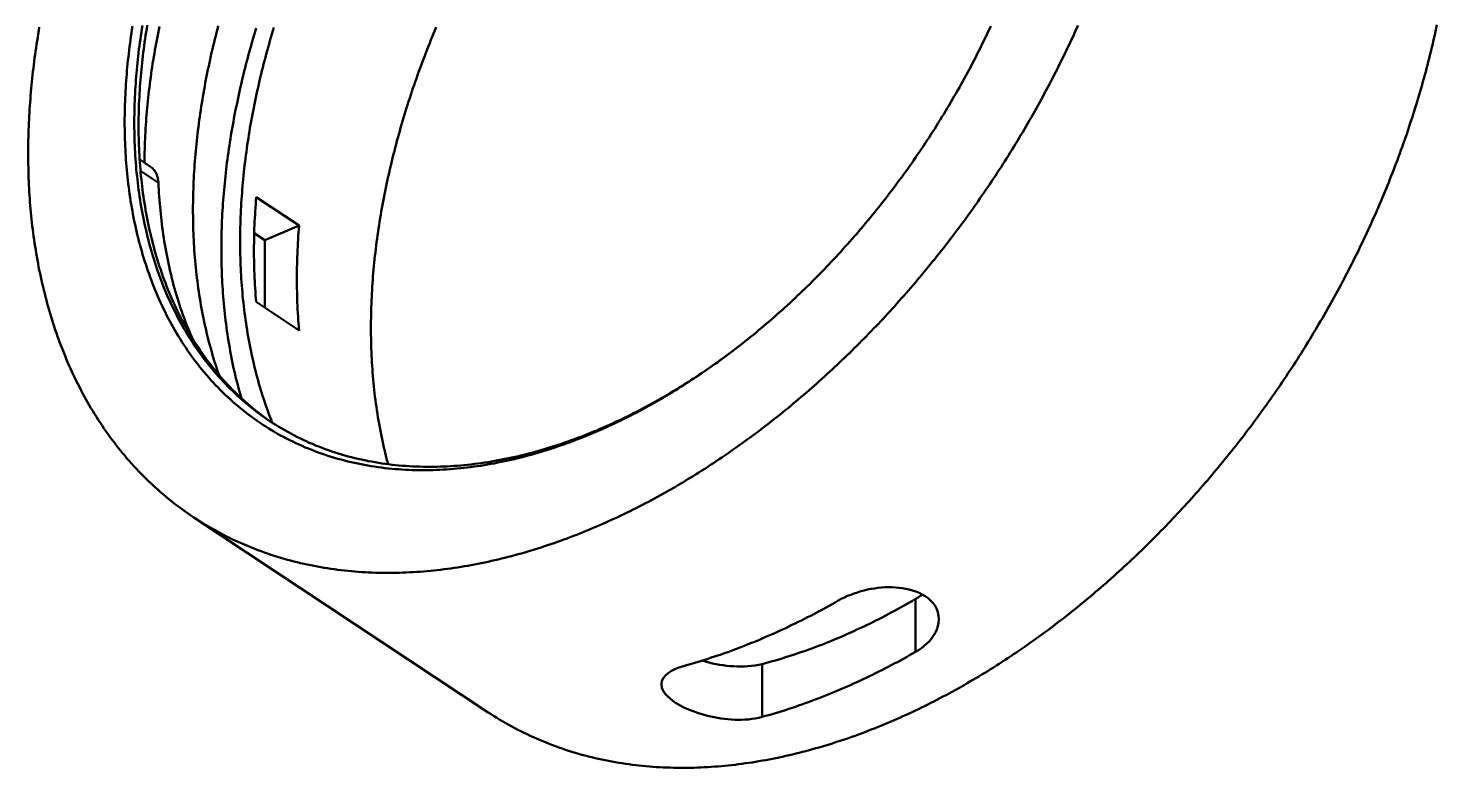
# Model space of a CAD drawing. Header units: millimetres. Extents: x 0 to 900, y 0 to 148.
# Drawn here: x 400.47 to 420.99, y 102.4 to 113.18 of the extents above; entities that cross this region are included whole.
import ezdxf

# ---------------------------------------------------------------- set-up
doc = ezdxf.new("R2010")
doc.units = ezdxf.units.MM
doc.header["$LTSCALE"] = 0.125
doc.layers.add('VISIBLE', color=7, linetype='Continuous', lineweight=50)

msp = doc.modelspace()

# ---------------------------------------------------------------- linework, layer by layer
at = {"layer": 'VISIBLE'}
for p, q in [((402.096, 111.259), (402.255, 111.153)), ((402.369, 110.921), (402.108, 111.094)), ((404.418, 110.298), (403.794, 110.712)), ((403.917, 110.086), (404.418, 110.298)), ((403.764, 110.187), (403.917, 110.086)), ((403.917, 109.103), (403.917, 110.086)), ((404.418, 108.771), (403.794, 109.185)), ((407.175, 103.204), (402.884, 106.045)), ((413.4, 104.856), (413.4, 104.085)), ((411.163, 103.908), (411.163, 103.137))]:
    msp.add_line(p, q, dxfattribs=at)
for points in [[(402.884, 106.045), (402.843, 106.073), (402.801, 106.102), (402.76, 106.131), (402.72, 106.16), (402.679, 106.189), (402.639, 106.22), (402.599, 106.25), (402.56, 106.281), (402.521, 106.312), (402.482, 106.344), (402.444, 106.377), (402.406, 106.409), (402.368, 106.442), (402.331, 106.476), (402.294, 106.51), (402.257, 106.544), (402.221, 106.578), (402.185, 106.613), (402.149, 106.649), (402.114, 106.684), (402.079, 106.721), (402.045, 106.757), (402.011, 106.794), (401.977, 106.831), (401.944, 106.869), (401.911, 106.906), (401.879, 106.945), (401.847, 106.983), (401.815, 107.022), (401.784, 107.061), (401.753, 107.1), (401.722, 107.14), (401.692, 107.18), (401.662, 107.221), (401.633, 107.261), (401.604, 107.302), (401.575, 107.343), (401.547, 107.385), (401.519, 107.427), (401.492, 107.469), (401.465, 107.511), (401.438, 107.553), (401.412, 107.596), (401.386, 107.639), (401.361, 107.682), (401.336, 107.726), (401.311, 107.769), (401.287, 107.813), (401.263, 107.857), (401.24, 107.902), (401.217, 107.946), (401.194, 107.991), (401.172, 108.036), (401.15, 108.081), (401.129, 108.126), (401.107, 108.172), (401.087, 108.217), (401.066, 108.263), (401.046, 108.309), (401.027, 108.355), (401.008, 108.402), (400.989, 108.448), (400.97, 108.495), (400.952, 108.542), (400.934, 108.588), (400.917, 108.635), (400.9, 108.683), (400.883, 108.73), (400.867, 108.777), (400.851, 108.825), (400.836, 108.873), (400.821, 108.92), (400.806, 108.968), (400.791, 109.016), (400.777, 109.064), (400.763, 109.113), (400.75, 109.161), (400.737, 109.209), (400.724, 109.258), (400.712, 109.306), (400.7, 109.355), (400.688, 109.404), (400.677, 109.453), (400.665, 109.501), (400.655, 109.55), (400.644, 109.599), (400.634, 109.649), (400.624, 109.698), (400.615, 109.747), (400.606, 109.796), (400.597, 109.846), (400.589, 109.895), (400.581, 109.945), (400.573, 109.994), (400.565, 110.044), (400.558, 110.093), (400.551, 110.143), (400.544, 110.193), (400.538, 110.242), (400.532, 110.292), (400.526, 110.342), (400.521, 110.392), (400.516, 110.442), (400.511, 110.491), (400.506, 110.541), (400.502, 110.591), (400.498, 110.641), (400.494, 110.691), (400.491, 110.741), (400.488, 110.791), (400.485, 110.841), (400.482, 110.891), (400.48, 110.942), (400.478, 110.992), (400.476, 111.042), (400.475, 111.092), (400.474, 111.142), (400.473, 111.192), (400.472, 111.242), (400.472, 111.292), (400.471, 111.343), (400.472, 111.393), (400.472, 111.443), (400.472, 111.493), (400.473, 111.543), (400.474, 111.593), (400.476, 111.643), (400.477, 111.693), (400.479, 111.743), (400.481, 111.794), (400.484, 111.844), (400.486, 111.894), (400.489, 111.944), (400.492, 111.994), (400.496, 112.044), (400.499, 112.094), (400.503, 112.144), (400.507, 112.194), (400.511, 112.244), (400.516, 112.294), (400.52, 112.344), (400.525, 112.394), (400.53, 112.443), (400.536, 112.493), (400.541, 112.543), (400.547, 112.593), (400.553, 112.643), (400.56, 112.692), (400.566, 112.742), (400.573, 112.792), (400.58, 112.841), (400.587, 112.891), (400.594, 112.941), (400.602, 112.99), (400.61, 113.04), (400.618, 113.089), (400.626, 113.139), (400.634, 113.188)], [(401.991, 113.203), (401.983, 113.153), (401.976, 113.104), (401.969, 113.054), (401.962, 113.005), (401.955, 112.955), (401.949, 112.905), (401.942, 112.856), (401.937, 112.806), (401.931, 112.756), (401.925, 112.706), (401.92, 112.657), (401.916, 112.607), (401.911, 112.557), (401.907, 112.507), (401.903, 112.457), (401.899, 112.407), (401.896, 112.357), (401.892, 112.307), (401.889, 112.257), (401.887, 112.207), (401.885, 112.157), (401.883, 112.107), (401.881, 112.057), (401.88, 112.007), (401.878, 111.957), (401.878, 111.907), (401.877, 111.857), (401.877, 111.807), (401.877, 111.757), (401.878, 111.707), (401.878, 111.657), (401.879, 111.607), (401.881, 111.557), (401.883, 111.507), (401.885, 111.457), (401.887, 111.407), (401.89, 111.357), (401.893, 111.307), (401.896, 111.257), (401.9, 111.207), (401.904, 111.157), (401.908, 111.107), (401.913, 111.057), (401.918, 111.007), (401.924, 110.958), (401.929, 110.908), (401.936, 110.858), (401.942, 110.809), (401.949, 110.759), (401.956, 110.709), (401.964, 110.66), (401.972, 110.611), (401.98, 110.561), (401.989, 110.512), (401.998, 110.463), (402.008, 110.414), (402.018, 110.364), (402.028, 110.315), (402.039, 110.267), (402.05, 110.218), (402.061, 110.169), (402.073, 110.12), (402.086, 110.072), (402.098, 110.023), (402.112, 109.975), (402.125, 109.927), (402.139, 109.879), (402.153, 109.831), (402.168, 109.783), (402.184, 109.735), (402.199, 109.688), (402.215, 109.64), (402.232, 109.593), (402.249, 109.546), (402.266, 109.499), (402.284, 109.452), (402.302, 109.406), (402.321, 109.359), (402.34, 109.313), (402.36, 109.267), (402.38, 109.221), (402.401, 109.176), (402.422, 109.13), (402.443, 109.085), (402.465, 109.04), (402.488, 108.995), (402.511, 108.951), (402.534, 108.907), (402.558, 108.863), (402.582, 108.819), (402.607, 108.775), (402.632, 108.732), (402.658, 108.689), (402.684, 108.646), (402.711, 108.604), (402.738, 108.562), (402.766, 108.52), (402.794, 108.479), (402.822, 108.438), (402.851, 108.397), (402.881, 108.357), (402.911, 108.316), (402.941, 108.277), (402.972, 108.237), (403.004, 108.198), (403.036, 108.16), (403.068, 108.122), (403.101, 108.084), (403.134, 108.046), (403.168, 108.009), (403.202, 107.973), (403.237, 107.937), (403.272, 107.901), (403.307, 107.866), (403.343, 107.831), (403.38, 107.797), (403.417, 107.763), (403.454, 107.73), (403.492, 107.697), (403.53, 107.664), (403.569, 107.632), (403.608, 107.601), (403.647, 107.57), (403.687, 107.54), (403.727, 107.51), (403.767, 107.48), (403.808, 107.452), (403.85, 107.423), (403.891, 107.395), (403.933, 107.368), (403.976, 107.342), (404.018, 107.316), (404.062, 107.29), (404.105, 107.265), (404.149, 107.241), (404.193, 107.217), (404.237, 107.194), (404.282, 107.171), (404.326, 107.149), (404.372, 107.127), (404.417, 107.106), (404.463, 107.086), (404.509, 107.066), (404.555, 107.047), (404.602, 107.028), (404.648, 107.01), (404.695, 106.993), (404.742, 106.976), (404.79, 106.96), (404.837, 106.944), (404.885, 106.929), (404.933, 106.914), (404.981, 106.9), (405.029, 106.887), (405.078, 106.874), (405.126, 106.862), (405.175, 106.85), (405.224, 106.839), (405.273, 106.829), (405.322, 106.819), (405.371, 106.81), (405.42, 106.801), (405.47, 106.792), (405.519, 106.785), (405.569, 106.778), (405.618, 106.771), (405.668, 106.765), (405.718, 106.76), (405.767, 106.755), (405.817, 106.75), (405.867, 106.746), (405.917, 106.743), (405.967, 106.74), (406.017, 106.738), (406.067, 106.736), (406.117, 106.734), (406.167, 106.734), (406.217, 106.733), (406.267, 106.733), (406.317, 106.734), (406.368, 106.735), (406.418, 106.737), (406.468, 106.739), (406.518, 106.742), (406.568, 106.745), (406.618, 106.748), (406.667, 106.752), (406.717, 106.756), (406.767, 106.761), (406.817, 106.767), (406.867, 106.772), (406.916, 106.778), (406.966, 106.785), (407.016, 106.792), (407.065, 106.799), (407.114, 106.807), (407.164, 106.816), (407.213, 106.824), (407.262, 106.833), (407.312, 106.843), (407.361, 106.853), (407.41, 106.863), (407.459, 106.874), (407.507, 106.885), (407.556, 106.896), (407.605, 106.908), (407.653, 106.92), (407.702, 106.932), (407.75, 106.945), (407.798, 106.958), (407.847, 106.972), (407.895, 106.986), (407.943, 107), (407.991, 107.015), (408.038, 107.03), (408.086, 107.045), (408.134, 107.061), (408.181, 107.077), (408.228, 107.093), (408.276, 107.109), (408.323, 107.126), (408.37, 107.143), (408.417, 107.161), (408.463, 107.179), (408.51, 107.197), (408.557, 107.215), (408.603, 107.234), (408.649, 107.253), (408.696, 107.272), (408.742, 107.292), (408.788, 107.312), (408.833, 107.332), (408.879, 107.352), (408.925, 107.373), (408.97, 107.394), (409.015, 107.415), (409.061, 107.437), (409.106, 107.459), (409.151, 107.481), (409.195, 107.503), (409.24, 107.526), (409.285, 107.548), (409.329, 107.571), (409.373, 107.595), (409.418, 107.618), (409.462, 107.642), (409.505, 107.666), (409.549, 107.69), (409.593, 107.715), (409.636, 107.74), (409.68, 107.765), (409.723, 107.79), (409.766, 107.815), (409.809, 107.841), (409.852, 107.867), (409.895, 107.893), (409.937, 107.919), (409.98, 107.946), (410.022, 107.973), (410.064, 108), (410.106, 108.027), (410.148, 108.054), (410.19, 108.082), (410.231, 108.11), (410.273, 108.138), (410.314, 108.166), (410.356, 108.194), (410.397, 108.223), (410.438, 108.252), (410.478, 108.281), (410.519, 108.31), (410.56, 108.34), (410.6, 108.369), (410.64, 108.399), (410.68, 108.429), (410.72, 108.459)], [(402.136, 113.214), (402.128, 113.165), (402.121, 113.116), (402.113, 113.066), (402.106, 113.017), (402.099, 112.967), (402.093, 112.917), (402.086, 112.868), (402.08, 112.818), (402.074, 112.768), (402.069, 112.719), (402.064, 112.669), (402.059, 112.619), (402.054, 112.569), (402.049, 112.519), (402.045, 112.47), (402.041, 112.42), (402.038, 112.37), (402.034, 112.32), (402.031, 112.27), (402.029, 112.22), (402.026, 112.17), (402.024, 112.12), (402.022, 112.07), (402.021, 112.02), (402.019, 111.97), (402.019, 111.92), (402.018, 111.87), (402.018, 111.82), (402.018, 111.77), (402.018, 111.72), (402.019, 111.67), (402.019, 111.62), (402.021, 111.57), (402.022, 111.52), (402.024, 111.47), (402.027, 111.42), (402.029, 111.37), (402.032, 111.32), (402.035, 111.27), (402.039, 111.22), (402.043, 111.17), (402.047, 111.12), (402.052, 111.07), (402.057, 111.02), (402.062, 110.971), (402.068, 110.921), (402.074, 110.871), (402.081, 110.822), (402.087, 110.772), (402.095, 110.723), (402.102, 110.673), (402.11, 110.624), (402.118, 110.574), (402.127, 110.525), (402.136, 110.476), (402.146, 110.427), (402.156, 110.378), (402.166, 110.329), (402.177, 110.28), (402.188, 110.231), (402.199, 110.182), (402.211, 110.134), (402.223, 110.085), (402.236, 110.037), (402.249, 109.989), (402.263, 109.94), (402.277, 109.892), (402.291, 109.844), (402.306, 109.797), (402.321, 109.749), (402.337, 109.701), (402.353, 109.654), (402.37, 109.607), (402.387, 109.56), (402.404, 109.513), (402.422, 109.466), (402.44, 109.42), (402.459, 109.373), (402.478, 109.327), (402.498, 109.281), (402.518, 109.235), (402.539, 109.19), (402.56, 109.144), (402.582, 109.099), (402.604, 109.054), (402.626, 109.01), (402.649, 108.965), (402.673, 108.921), (402.697, 108.877), (402.721, 108.833), (402.746, 108.79), (402.771, 108.747), (402.797, 108.704), (402.824, 108.661), (402.85, 108.619), (402.878, 108.577), (402.905, 108.535), (402.934, 108.494), (402.962, 108.453), (402.992, 108.413), (403.021, 108.372), (403.052, 108.332), (403.082, 108.293), (403.113, 108.254), (403.145, 108.215), (403.177, 108.177), (403.21, 108.139), (403.243, 108.101), (403.276, 108.064), (403.31, 108.027), (403.345, 107.991), (403.379, 107.955), (403.415, 107.919), (403.451, 107.884), (403.487, 107.85), (403.523, 107.816), (403.56, 107.782), (403.598, 107.749), (403.636, 107.716), (403.674, 107.684), (403.713, 107.653), (403.752, 107.622), (403.792, 107.591), (403.832, 107.561), (403.872, 107.531), (403.913, 107.502), (403.954, 107.474), (403.996, 107.446)], [(402.206, 113.217), (402.198, 113.168), (402.19, 113.118), (402.182, 113.069), (402.175, 113.019), (402.168, 112.97), (402.161, 112.92), (402.154, 112.87), (402.148, 112.821), (402.142, 112.771), (402.136, 112.721), (402.131, 112.671), (402.125, 112.621), (402.12, 112.572), (402.116, 112.522), (402.111, 112.472), (402.107, 112.422), (402.103, 112.372), (402.1, 112.322), (402.096, 112.272), (402.093, 112.222), (402.091, 112.172), (402.088, 112.122), (402.086, 112.072), (402.084, 112.022), (402.083, 111.972), (402.082, 111.922), (402.081, 111.872), (402.08, 111.821), (402.08, 111.771), (402.08, 111.721), (402.08, 111.671), (402.081, 111.621), (402.082, 111.571), (402.083, 111.521), (402.085, 111.471), (402.087, 111.421), (402.089, 111.371), (402.092, 111.321), (402.095, 111.271), (402.098, 111.221), (402.102, 111.171), (402.106, 111.121), (402.11, 111.071), (402.115, 111.021), (402.12, 110.971), (402.126, 110.921), (402.131, 110.872), (402.138, 110.822), (402.144, 110.772), (402.151, 110.723), (402.158, 110.673), (402.166, 110.623), (402.174, 110.574), (402.182, 110.525), (402.191, 110.475), (402.2, 110.426), (402.21, 110.377), (402.22, 110.328), (402.23, 110.279), (402.241, 110.23), (402.252, 110.181), (402.264, 110.132), (402.276, 110.084), (402.288, 110.035), (402.301, 109.987), (402.314, 109.938), (402.328, 109.89), (402.342, 109.842), (402.356, 109.794), (402.371, 109.746), (402.387, 109.699), (402.402, 109.651), (402.419, 109.604), (402.435, 109.556), (402.452, 109.509), (402.47, 109.462), (402.488, 109.416), (402.506, 109.369), (402.525, 109.323), (402.545, 109.276), (402.565, 109.23), (402.585, 109.185), (402.606, 109.139), (402.627, 109.094), (402.649, 109.049), (402.671, 109.004), (402.693, 108.959), (402.717, 108.915), (402.74, 108.87), (402.764, 108.826), (402.789, 108.783), (402.814, 108.739), (402.839, 108.696), (402.865, 108.653), (402.892, 108.611), (402.919, 108.569), (402.946, 108.527), (402.974, 108.485), (403.002, 108.444), (403.031, 108.403), (403.061, 108.362), (403.091, 108.322), (403.121, 108.282), (403.152, 108.243), (403.183, 108.204), (403.215, 108.165), (403.247, 108.126), (403.28, 108.088), (403.313, 108.051), (403.346, 108.014), (403.381, 107.977), (403.415, 107.941), (403.45, 107.905), (403.486, 107.87), (403.522, 107.835), (403.558, 107.8), (403.595, 107.766), (403.632, 107.733), (403.67, 107.7), (403.708, 107.667), (403.746, 107.635), (403.785, 107.604), (403.825, 107.573), (403.864, 107.542), (403.904, 107.512), (403.945, 107.483), (403.986, 107.454), (404.027, 107.426)], [(402.385, 113.198), (402.375, 113.149), (402.365, 113.1), (402.355, 113.051), (402.346, 113.002), (402.336, 112.953), (402.327, 112.904), (402.318, 112.854), (402.31, 112.805), (402.301, 112.756), (402.293, 112.706), (402.285, 112.657), (402.278, 112.607), (402.27, 112.558), (402.263, 112.508), (402.256, 112.459), (402.249, 112.409), (402.243, 112.36), (402.237, 112.31), (402.231, 112.26), (402.225, 112.211), (402.219, 112.161), (402.214, 112.111), (402.209, 112.061), (402.205, 112.011), (402.2, 111.962), (402.196, 111.912), (402.192, 111.862), (402.188, 111.812), (402.185, 111.762), (402.182, 111.712), (402.179, 111.662), (402.177, 111.612), (402.174, 111.562), (402.172, 111.512), (402.171, 111.462), (402.169, 111.412), (402.168, 111.362), (402.167, 111.312), (402.167, 111.262), (402.166, 111.212)], [(403.241, 113.208), (403.228, 113.159), (403.215, 113.111), (403.203, 113.062), (403.191, 113.014), (403.179, 112.965), (403.167, 112.916), (403.156, 112.868), (403.144, 112.819), (403.133, 112.77), (403.122, 112.721), (403.112, 112.672), (403.101, 112.623), (403.091, 112.574), (403.081, 112.525), (403.071, 112.476), (403.062, 112.427), (403.052, 112.378), (403.043, 112.328), (403.034, 112.279), (403.025, 112.23), (403.017, 112.18), (403.009, 112.131), (403, 112.081), (402.993, 112.032), (402.985, 111.982), (402.978, 111.933), (402.971, 111.883), (402.964, 111.834), (402.957, 111.784), (402.951, 111.734), (402.944, 111.685), (402.938, 111.635), (402.933, 111.585), (402.927, 111.535), (402.922, 111.486), (402.917, 111.436), (402.912, 111.386), (402.908, 111.336), (402.904, 111.286), (402.9, 111.236), (402.896, 111.186), (402.893, 111.136), (402.89, 111.086), (402.887, 111.036), (402.884, 110.986), (402.882, 110.936), (402.879, 110.886), (402.878, 110.836), (402.876, 110.786), (402.875, 110.736), (402.874, 110.686), (402.873, 110.636), (402.872, 110.586), (402.872, 110.536), (402.872, 110.485), (402.873, 110.435), (402.873, 110.385), (402.874, 110.335), (402.875, 110.285), (402.877, 110.235), (402.879, 110.185), (402.881, 110.135), (402.883, 110.085), (402.886, 110.035), (402.889, 109.985), (402.892, 109.935), (402.896, 109.885), (402.9, 109.835), (402.904, 109.785), (402.909, 109.735), (402.913, 109.685), (402.919, 109.636), (402.924, 109.586), (402.93, 109.536), (402.936, 109.486), (402.943, 109.437), (402.949, 109.387), (402.957, 109.337), (402.964, 109.288), (402.972, 109.238), (402.98, 109.189), (402.988, 109.14), (402.997, 109.09), (403.007, 109.041), (403.016, 108.992), (403.026, 108.943), (403.036, 108.894), (403.047, 108.845), (403.058, 108.796), (403.069, 108.747), (403.081, 108.698), (403.093, 108.65), (403.105, 108.601), (403.118, 108.553), (403.131, 108.505), (403.145, 108.456), (403.159, 108.408), (403.173, 108.36), (403.188, 108.312), (403.203, 108.265), (403.219, 108.217), (403.234, 108.169), (403.251, 108.122)], [(415.767, 113.216), (415.746, 113.171), (415.725, 113.125), (415.705, 113.08), (415.684, 113.034), (415.662, 112.989), (415.641, 112.944), (415.62, 112.898), (415.598, 112.853), (415.576, 112.808), (415.554, 112.763), (415.532, 112.718), (415.51, 112.673), (415.488, 112.629), (415.465, 112.584), (415.443, 112.539), (415.42, 112.495), (415.397, 112.45), (415.374, 112.406), (415.351, 112.361), (415.327, 112.317), (415.304, 112.273), (415.28, 112.229), (415.256, 112.185), (415.232, 112.141), (415.208, 112.097), (415.184, 112.053), (415.16, 112.009), (415.135, 111.966), (415.111, 111.922), (415.086, 111.878), (415.061, 111.835), (415.036, 111.792), (415.011, 111.748), (414.986, 111.705), (414.96, 111.662), (414.935, 111.619), (414.909, 111.576), (414.883, 111.533), (414.857, 111.49), (414.831, 111.448), (414.805, 111.405), (414.778, 111.363), (414.752, 111.32), (414.725, 111.278), (414.698, 111.235), (414.671, 111.193), (414.644, 111.151), (414.617, 111.109), (414.59, 111.067), (414.562, 111.025), (414.535, 110.984), (414.507, 110.942), (414.479, 110.9), (414.451, 110.859), (414.423, 110.817), (414.395, 110.776), (414.367, 110.735), (414.338, 110.694), (414.31, 110.652), (414.281, 110.611), (414.252, 110.571), (414.223, 110.53), (414.194, 110.489), (414.165, 110.448), (414.135, 110.408), (414.106, 110.368), (414.076, 110.327), (414.046, 110.287), (414.016, 110.247), (413.986, 110.207), (413.956, 110.167), (413.926, 110.127), (413.895, 110.087), (413.865, 110.047), (413.834, 110.008), (413.804, 109.968), (413.773, 109.929), (413.742, 109.89), (413.71, 109.851), (413.679, 109.811), (413.648, 109.773), (413.616, 109.734), (413.585, 109.695), (413.553, 109.656), (413.521, 109.618), (413.489, 109.579), (413.457, 109.541), (413.424, 109.502), (413.392, 109.464), (413.36, 109.426), (413.327, 109.388), (413.294, 109.35), (413.261, 109.313), (413.228, 109.275), (413.195, 109.238), (413.162, 109.2), (413.128, 109.163), (413.095, 109.126), (413.061, 109.089), (413.028, 109.052), (412.994, 109.015), (412.96, 108.978), (412.926, 108.941), (412.891, 108.905), (412.857, 108.868), (412.823, 108.832), (412.788, 108.796), (412.753, 108.76), (412.719, 108.724), (412.684, 108.688), (412.649, 108.652), (412.613, 108.617), (412.578, 108.581), (412.543, 108.546), (412.507, 108.511), (412.471, 108.475), (412.436, 108.44), (412.4, 108.406), (412.364, 108.371), (412.327, 108.336), (412.291, 108.302), (412.255, 108.267), (412.218, 108.233), (412.182, 108.199), (412.145, 108.165), (412.108, 108.131), (412.071, 108.097), (412.034, 108.064), (411.997, 108.03), (411.96, 107.997), (411.922, 107.964), (411.884, 107.931), (411.847, 107.898), (411.809, 107.865), (411.771, 107.832), (411.733, 107.8), (411.695, 107.767), (411.657, 107.735), (411.618, 107.703), (411.58, 107.671), (411.541, 107.639), (411.502, 107.607), (411.463, 107.576), (411.425, 107.544), (411.385, 107.513), (411.346, 107.482), (411.307, 107.451), (411.267, 107.42), (411.228, 107.389), (411.188, 107.359), (411.148, 107.329), (411.109, 107.298), (411.069, 107.268), (411.028, 107.238), (410.988, 107.209), (410.948, 107.179), (410.907, 107.15), (410.867, 107.12), (410.826, 107.091), (410.785, 107.062), (410.744, 107.033), (410.703, 107.005), (410.662, 106.976), (410.621, 106.948), (410.579, 106.92), (410.538, 106.892), (410.496, 106.864), (410.454, 106.836), (410.413, 106.809), (410.371, 106.782), (410.329, 106.754), (410.286, 106.728), (410.244, 106.701), (410.202, 106.674), (410.159, 106.648), (410.117, 106.622), (410.074, 106.596), (410.031, 106.57), (409.988, 106.544), (409.945, 106.519), (409.902, 106.493), (409.858, 106.468), (409.815, 106.443), (409.771, 106.418), (409.728, 106.394), (409.684, 106.37), (409.64, 106.345), (409.596, 106.322), (409.552, 106.298), (409.508, 106.274), (409.464, 106.251), (409.419, 106.228), (409.375, 106.205), (409.33, 106.182), (409.285, 106.16), (409.241, 106.137), (409.196, 106.115), (409.151, 106.094), (409.105, 106.072), (409.06, 106.051), (409.015, 106.029), (408.969, 106.008), (408.924, 105.988), (408.878, 105.967), (408.832, 105.947), (408.787, 105.927), (408.741, 105.907), (408.695, 105.887), (408.648, 105.868), (408.602, 105.849), (408.556, 105.83), (408.509, 105.812), (408.463, 105.793), (408.416, 105.775), (408.369, 105.757), (408.322, 105.74), (408.275, 105.722), (408.228, 105.705), (408.181, 105.688), (408.134, 105.672), (408.087, 105.655), (408.039, 105.639), (407.992, 105.624), (407.944, 105.608), (407.896, 105.593), (407.849, 105.578), (407.801, 105.563), (407.753, 105.549), (407.705, 105.535), (407.657, 105.521), (407.609, 105.507), (407.56, 105.494), (407.512, 105.481), (407.463, 105.469), (407.415, 105.456), (407.366, 105.444), (407.318, 105.432), (407.269, 105.421), (407.22, 105.41), (407.171, 105.399), (407.122, 105.389), (407.073, 105.379), (407.024, 105.369), (406.975, 105.359), (406.926, 105.35), (406.877, 105.341), (406.827, 105.333), (406.778, 105.324), (406.728, 105.317), (406.679, 105.309), (406.629, 105.302), (406.58, 105.295), (406.53, 105.289), (406.48, 105.283), (406.431, 105.277), (406.381, 105.272), (406.331, 105.267), (406.281, 105.262), (406.231, 105.258), (406.182, 105.254), (406.132, 105.25), (406.082, 105.247), (406.032, 105.245), (405.982, 105.242), (405.932, 105.24), (405.882, 105.239), (405.832, 105.238), (405.782, 105.237), (405.731, 105.237), (405.681, 105.237), (405.631, 105.237), (405.581, 105.238), (405.531, 105.239), (405.481, 105.241), (405.431, 105.243), (405.381, 105.246), (405.331, 105.249), (405.281, 105.252), (405.231, 105.256), (405.182, 105.26), (405.132, 105.265), (405.082, 105.27), (405.032, 105.276), (404.983, 105.282), (404.933, 105.289), (404.883, 105.296), (404.834, 105.303), (404.784, 105.311), (404.735, 105.319), (404.686, 105.328), (404.637, 105.338), (404.587, 105.347), (404.538, 105.358), (404.49, 105.368), (404.441, 105.379), (404.392, 105.391), (404.344, 105.403), (404.295, 105.416), (404.247, 105.429), (404.199, 105.442), (404.151, 105.456), (404.103, 105.471), (404.055, 105.486), (404.007, 105.502), (403.96, 105.517), (403.913, 105.534), (403.865, 105.551), (403.819, 105.568), (403.772, 105.586), (403.725, 105.605), (403.679, 105.624), (403.633, 105.643), (403.587, 105.663), (403.541, 105.683), (403.496, 105.704), (403.45, 105.725), (403.405, 105.747), (403.36, 105.769), (403.316, 105.792), (403.271, 105.815), (403.227, 105.839), (403.184, 105.863), (403.14, 105.888), (403.097, 105.913), (403.054, 105.939), (403.011, 105.965), (402.968, 105.991), (402.926, 106.018), (402.884, 106.045)], [(403.794, 113.176), (403.779, 113.128), (403.765, 113.08), (403.751, 113.031), (403.737, 112.983), (403.723, 112.935), (403.709, 112.887), (403.696, 112.838), (403.683, 112.79), (403.67, 112.741), (403.657, 112.693), (403.644, 112.644), (403.632, 112.596), (403.62, 112.547), (403.608, 112.498), (403.596, 112.449), (403.584, 112.401), (403.573, 112.352), (403.562, 112.303), (403.551, 112.254), (403.54, 112.205), (403.529, 112.156), (403.519, 112.107), (403.509, 112.057), (403.499, 112.008), (403.489, 111.959), (403.479, 111.91), (403.47, 111.86), (403.461, 111.811), (403.452, 111.762), (403.443, 111.712), (403.435, 111.663), (403.426, 111.613), (403.418, 111.564), (403.411, 111.514), (403.403, 111.465), (403.396, 111.415), (403.388, 111.365), (403.382, 111.315), (403.375, 111.266), (403.368, 111.216), (403.362, 111.166), (403.356, 111.116), (403.35, 111.066), (403.345, 111.017), (403.34, 110.967), (403.335, 110.917), (403.33, 110.867), (403.325, 110.817), (403.321, 110.767), (403.317, 110.717), (403.313, 110.667), (403.309, 110.617), (403.306, 110.567), (403.303, 110.516), (403.3, 110.466), (403.297, 110.416), (403.295, 110.366), (403.293, 110.316), (403.291, 110.266), (403.29, 110.216), (403.288, 110.165), (403.287, 110.115), (403.287, 110.065), (403.286, 110.015), (403.286, 109.965), (403.286, 109.914), (403.286, 109.864), (403.287, 109.814), (403.288, 109.764), (403.289, 109.714), (403.291, 109.664), (403.292, 109.613), (403.294, 109.563), (403.297, 109.513), (403.299, 109.463), (403.302, 109.413), (403.305, 109.363), (403.309, 109.313), (403.313, 109.263), (403.317, 109.213), (403.321, 109.163), (403.326, 109.113), (403.331, 109.063), (403.336, 109.013), (403.342, 108.963), (403.348, 108.913), (403.354, 108.863), (403.361, 108.814), (403.368, 108.764), (403.375, 108.714), (403.382, 108.665), (403.39, 108.615), (403.398, 108.565), (403.407, 108.516), (403.416, 108.467), (403.425, 108.417), (403.435, 108.368), (403.445, 108.319), (403.455, 108.27), (403.465, 108.221), (403.476, 108.172), (403.488, 108.123), (403.499, 108.074), (403.511, 108.025), (403.524, 107.976), (403.536, 107.928), (403.549, 107.879), (403.563, 107.831), (403.577, 107.783)], [(404.05, 113.183), (404.036, 113.135), (404.022, 113.087), (404.008, 113.039), (403.994, 112.99), (403.98, 112.942), (403.966, 112.894), (403.953, 112.846), (403.94, 112.797), (403.927, 112.749), (403.914, 112.7), (403.902, 112.652), (403.889, 112.603), (403.877, 112.555), (403.865, 112.506), (403.853, 112.457), (403.842, 112.408), (403.831, 112.36), (403.82, 112.311), (403.809, 112.262), (403.798, 112.213), (403.788, 112.164), (403.777, 112.115), (403.767, 112.066), (403.757, 112.016), (403.748, 111.967), (403.738, 111.918), (403.729, 111.869), (403.72, 111.819), (403.712, 111.77), (403.703, 111.721), (403.695, 111.671), (403.687, 111.622), (403.679, 111.572), (403.671, 111.523), (403.664, 111.473), (403.657, 111.423), (403.65, 111.374), (403.644, 111.324), (403.637, 111.274), (403.631, 111.225), (403.625, 111.175), (403.619, 111.125), (403.614, 111.075), (403.609, 111.025), (403.604, 110.975), (403.599, 110.926), (403.595, 110.876), (403.591, 110.826), (403.587, 110.776), (403.583, 110.726), (403.58, 110.676), (403.576, 110.626), (403.573, 110.576), (403.571, 110.526), (403.568, 110.475), (403.566, 110.425), (403.565, 110.375), (403.563, 110.325), (403.562, 110.275), (403.561, 110.225), (403.56, 110.175), (403.559, 110.125), (403.559, 110.075), (403.559, 110.024), (403.56, 109.974), (403.56, 109.924), (403.561, 109.874), (403.563, 109.824), (403.564, 109.774), (403.566, 109.724), (403.568, 109.674), (403.571, 109.624), (403.573, 109.574), (403.576, 109.524), (403.58, 109.474), (403.583, 109.424), (403.587, 109.374), (403.592, 109.324), (403.596, 109.274), (403.601, 109.224), (403.606, 109.174), (403.612, 109.124), (403.618, 109.074), (403.624, 109.025), (403.631, 108.975), (403.637, 108.925), (403.645, 108.876), (403.652, 108.826), (403.66, 108.777), (403.668, 108.727), (403.677, 108.678), (403.686, 108.628), (403.695, 108.579), (403.705, 108.53), (403.715, 108.481), (403.725, 108.432), (403.736, 108.383), (403.747, 108.334), (403.758, 108.285), (403.77, 108.236), (403.782, 108.188), (403.794, 108.139), (403.807, 108.091), (403.821, 108.042), (403.834, 107.994), (403.848, 107.946), (403.863, 107.898), (403.877, 107.85), (403.892, 107.802), (403.908, 107.755), (403.924, 107.707), (403.94, 107.66), (403.957, 107.613), (403.974, 107.565), (403.992, 107.518), (404.01, 107.472), (404.028, 107.425)], [(406.416, 113.19), (406.396, 113.143), (406.377, 113.097), (406.358, 113.05), (406.339, 113.004), (406.321, 112.957), (406.302, 112.911), (406.284, 112.864), (406.266, 112.817), (406.248, 112.771), (406.23, 112.724), (406.212, 112.677), (406.195, 112.63), (406.177, 112.583), (406.16, 112.535), (406.143, 112.488), (406.127, 112.441), (406.11, 112.394), (406.094, 112.346), (406.077, 112.299), (406.061, 112.251), (406.046, 112.203), (406.03, 112.156), (406.014, 112.108), (405.999, 112.06), (405.984, 112.012), (405.969, 111.965), (405.955, 111.917), (405.94, 111.869), (405.926, 111.82), (405.912, 111.772), (405.898, 111.724), (405.884, 111.676), (405.87, 111.628), (405.857, 111.579), (405.844, 111.531), (405.831, 111.482), (405.818, 111.434), (405.806, 111.385), (405.793, 111.337), (405.781, 111.288), (405.769, 111.239), (405.758, 111.19), (405.746, 111.142), (405.735, 111.093), (405.724, 111.044), (405.713, 110.995), (405.702, 110.946), (405.692, 110.897), (405.682, 110.848), (405.671, 110.798), (405.662, 110.749), (405.652, 110.7), (405.643, 110.651), (405.634, 110.601), (405.625, 110.552), (405.616, 110.503), (405.608, 110.453), (405.599, 110.404), (405.591, 110.354), (405.583, 110.305), (405.576, 110.255), (405.569, 110.205), (405.562, 110.156), (405.555, 110.106), (405.548, 110.056), (405.542, 110.006), (405.536, 109.957), (405.53, 109.907), (405.524, 109.857), (405.519, 109.807), (405.513, 109.757), (405.509, 109.707), (405.504, 109.657), (405.499, 109.607), (405.495, 109.557), (405.491, 109.507), (405.488, 109.457), (405.484, 109.407), (405.481, 109.357), (405.478, 109.307), (405.476, 109.257), (405.473, 109.207), (405.471, 109.157), (405.47, 109.107), (405.468, 109.056), (405.467, 109.006), (405.466, 108.956), (405.465, 108.906), (405.465, 108.856), (405.465, 108.806), (405.465, 108.755), (405.465, 108.705), (405.466, 108.655), (405.467, 108.605), (405.468, 108.555), (405.47, 108.505), (405.472, 108.455), (405.474, 108.404), (405.476, 108.354), (405.479, 108.304), (405.482, 108.254), (405.486, 108.204), (405.489, 108.154), (405.493, 108.104), (405.498, 108.054), (405.502, 108.004), (405.507, 107.954), (405.513, 107.904), (405.518, 107.854), (405.524, 107.805), (405.53, 107.755), (405.537, 107.705), (405.544, 107.655), (405.551, 107.606), (405.559, 107.556), (405.567, 107.507), (405.575, 107.457), (405.584, 107.408), (405.593, 107.358), (405.602, 107.309), (405.612, 107.26), (405.622, 107.211), (405.632, 107.162), (405.643, 107.113), (405.654, 107.064), (405.665, 107.015), (405.677, 106.966), (405.689, 106.917), (405.702, 106.869), (405.715, 106.82)], [(407.175, 103.204), (407.217, 103.177), (407.259, 103.15), (407.301, 103.123), (407.344, 103.097), (407.387, 103.072), (407.43, 103.046), (407.474, 103.022), (407.518, 102.998), (407.562, 102.974), (407.606, 102.951), (407.651, 102.928), (407.696, 102.906), (407.741, 102.884), (407.786, 102.863), (407.831, 102.842), (407.877, 102.821), (407.923, 102.802), (407.969, 102.782), (408.016, 102.763), (408.062, 102.745), (408.109, 102.727), (408.156, 102.71), (408.203, 102.693), (408.25, 102.676), (408.298, 102.66), (408.345, 102.645), (408.393, 102.63), (408.441, 102.615), (408.489, 102.601), (408.537, 102.587), (408.586, 102.574), (408.634, 102.562), (408.683, 102.55), (408.731, 102.538), (408.78, 102.527), (408.829, 102.516), (408.878, 102.506), (408.927, 102.496), (408.976, 102.487), (409.025, 102.478), (409.075, 102.47), (409.124, 102.462), (409.174, 102.454), (409.223, 102.447), (409.273, 102.441), (409.323, 102.435), (409.372, 102.429), (409.422, 102.424), (409.472, 102.419), (409.522, 102.415), (409.572, 102.411), (409.622, 102.407), (409.672, 102.404), (409.722, 102.402), (409.772, 102.4), (409.822, 102.398), (409.872, 102.397), (409.922, 102.396), (409.972, 102.395), (410.022, 102.395), (410.072, 102.396), (410.122, 102.396), (410.172, 102.397), (410.222, 102.399), (410.272, 102.401), (410.322, 102.403), (410.372, 102.406), (410.422, 102.409), (410.472, 102.413), (410.522, 102.416), (410.572, 102.421), (410.622, 102.425), (410.671, 102.43), (410.721, 102.436), (410.771, 102.441), (410.821, 102.447), (410.87, 102.454), (410.92, 102.461), (410.969, 102.468), (411.019, 102.475), (411.068, 102.483), (411.118, 102.491), (411.167, 102.5), (411.216, 102.509), (411.266, 102.518), (411.315, 102.527), (411.364, 102.537), (411.413, 102.547), (411.462, 102.558), (411.511, 102.569), (411.559, 102.58), (411.608, 102.591), (411.657, 102.603), (411.705, 102.615), (411.754, 102.627), (411.802, 102.64), (411.851, 102.653), (411.899, 102.666), (411.947, 102.68), (411.995, 102.693), (412.043, 102.707), (412.091, 102.722), (412.139, 102.736), (412.187, 102.751), (412.235, 102.767), (412.282, 102.782), (412.33, 102.798), (412.377, 102.814), (412.424, 102.83), (412.472, 102.847), (412.519, 102.864), (412.566, 102.881), (412.613, 102.898), (412.66, 102.916), (412.706, 102.934), (412.753, 102.952), (412.8, 102.97), (412.846, 102.989), (412.892, 103.008), (412.939, 103.027), (412.985, 103.046), (413.031, 103.066), (413.077, 103.085), (413.123, 103.105), (413.169, 103.126), (413.214, 103.146), (413.26, 103.167), (413.305, 103.188), (413.351, 103.209), (413.396, 103.231), (413.441, 103.252), (413.486, 103.274), (413.531, 103.296), (413.576, 103.318), (413.621, 103.341), (413.665, 103.364), (413.71, 103.386), (413.754, 103.41), (413.798, 103.433), (413.843, 103.456), (413.887, 103.48), (413.931, 103.504), (413.974, 103.528), (414.018, 103.553), (414.062, 103.577), (414.105, 103.602), (414.149, 103.627), (414.192, 103.652), (414.235, 103.677), (414.278, 103.703), (414.321, 103.728), (414.364, 103.754), (414.407, 103.78), (414.45, 103.806), (414.492, 103.833), (414.535, 103.859), (414.577, 103.886), (414.619, 103.913), (414.661, 103.94), (414.703, 103.967), (414.745, 103.995), (414.787, 104.023), (414.828, 104.05), (414.87, 104.078), (414.911, 104.107), (414.952, 104.135), (414.994, 104.163), (415.035, 104.192), (415.076, 104.221), (415.116, 104.25), (415.157, 104.279), (415.198, 104.308), (415.238, 104.338), (415.279, 104.367), (415.319, 104.397), (415.359, 104.427), (415.399, 104.457), (415.439, 104.487), (415.479, 104.518), (415.518, 104.548), (415.558, 104.579), (415.597, 104.61), (415.637, 104.641), (415.676, 104.672), (415.715, 104.703), (415.754, 104.734), (415.793, 104.766), (415.831, 104.798), (415.87, 104.829), (415.909, 104.861), (415.947, 104.894), (415.985, 104.926), (416.023, 104.958), (416.061, 104.991), (416.099, 105.023), (416.137, 105.056), (416.175, 105.089), (416.212, 105.122), (416.25, 105.156), (416.287, 105.189), (416.324, 105.222), (416.362, 105.256), (416.399, 105.29), (416.435, 105.324), (416.472, 105.358), (416.509, 105.392), (416.545, 105.426), (416.582, 105.46), (416.618, 105.495), (416.654, 105.529), (416.69, 105.564), (416.726, 105.599), (416.762, 105.634), (416.797, 105.669), (416.833, 105.704), (416.868, 105.74), (416.904, 105.775), (416.939, 105.811), (416.974, 105.847), (417.009, 105.882), (417.044, 105.918), (417.078, 105.954), (417.113, 105.991), (417.148, 106.027), (417.182, 106.063), (417.216, 106.1), (417.25, 106.137), (417.284, 106.173), (417.318, 106.21), (417.352, 106.247), (417.385, 106.284), (417.419, 106.321), (417.452, 106.359), (417.486, 106.396), (417.519, 106.434), (417.552, 106.471), (417.585, 106.509), (417.617, 106.547), (417.65, 106.585), (417.682, 106.623), (417.715, 106.661), (417.747, 106.699), (417.779, 106.738), (417.811, 106.776), (417.843, 106.815), (417.875, 106.853), (417.907, 106.892), (417.938, 106.931), (417.97, 106.97), (418.001, 107.009), (418.032, 107.048), (418.063, 107.088), (418.094, 107.127), (418.125, 107.166), (418.155, 107.206), (418.186, 107.246), (418.216, 107.286), (418.247, 107.325), (418.277, 107.365), (418.307, 107.405), (418.337, 107.446), (418.366, 107.486), (418.396, 107.526), (418.426, 107.567), (418.455, 107.607), (418.484, 107.648), (418.513, 107.688), (418.542, 107.729), (418.571, 107.77), (418.6, 107.811), (418.629, 107.852), (418.657, 107.893), (418.685, 107.935), (418.714, 107.976), (418.742, 108.017), (418.77, 108.059), (418.798, 108.1), (418.825, 108.142), (418.853, 108.184), (418.88, 108.226), (418.908, 108.268), (418.935, 108.31), (418.962, 108.352), (418.989, 108.394), (419.016, 108.436), (419.042, 108.479), (419.069, 108.521), (419.095, 108.564), (419.121, 108.606), (419.147, 108.649), (419.173, 108.692), (419.199, 108.735), (419.225, 108.778), (419.251, 108.821), (419.276, 108.864), (419.301, 108.907), (419.326, 108.95), (419.351, 108.994), (419.376, 109.037), (419.401, 109.081), (419.426, 109.124), (419.45, 109.168), (419.474, 109.212), (419.499, 109.255), (419.523, 109.299), (419.547, 109.343), (419.57, 109.387), (419.594, 109.431), (419.618, 109.476), (419.641, 109.52), (419.664, 109.564), (419.687, 109.609), (419.71, 109.653), (419.733, 109.698), (419.756, 109.742), (419.778, 109.787), (419.8, 109.832), (419.823, 109.877), (419.845, 109.922), (419.867, 109.967), (419.888, 110.012), (419.91, 110.057), (419.931, 110.102), (419.953, 110.147), (419.974, 110.193), (419.995, 110.238), (420.016, 110.284), (420.037, 110.329), (420.057, 110.375), (420.078, 110.421), (420.098, 110.466), (420.118, 110.512), (420.138, 110.558), (420.158, 110.604), (420.177, 110.65), (420.197, 110.696), (420.216, 110.742), (420.235, 110.789), (420.255, 110.835), (420.273, 110.881), (420.292, 110.928), (420.311, 110.974), (420.329, 111.021), (420.347, 111.067), (420.366, 111.114), (420.383, 111.161), (420.401, 111.208), (420.419, 111.254), (420.436, 111.301), (420.454, 111.348), (420.471, 111.395), (420.488, 111.442), (420.504, 111.49), (420.521, 111.537), (420.538, 111.584), (420.554, 111.631), (420.57, 111.679), (420.586, 111.726), (420.602, 111.774), (420.617, 111.821), (420.633, 111.869), (420.648, 111.917), (420.663, 111.964), (420.678, 112.012), (420.693, 112.06), (420.708, 112.108), (420.722, 112.156), (420.736, 112.204), (420.75, 112.252), (420.764, 112.3), (420.778, 112.348), (420.791, 112.396), (420.805, 112.444), (420.818, 112.493), (420.831, 112.541), (420.844, 112.589), (420.856, 112.638), (420.869, 112.686), (420.881, 112.735), (420.893, 112.783), (420.905, 112.832), (420.917, 112.881), (420.928, 112.929), (420.94, 112.978), (420.951, 113.027), (420.962, 113.076), (420.972, 113.125), (420.983, 113.174), (420.993, 113.223)], [(410.72, 108.459), (410.76, 108.49), (410.8, 108.52), (410.84, 108.551), (410.879, 108.582), (410.919, 108.613), (410.958, 108.644), (410.997, 108.676), (411.036, 108.708), (411.075, 108.739), (411.113, 108.772), (411.152, 108.804), (411.19, 108.836), (411.228, 108.869), (411.267, 108.901), (411.304, 108.934), (411.342, 108.967), (411.38, 109), (411.417, 109.034), (411.455, 109.067), (411.492, 109.101), (411.529, 109.135), (411.566, 109.169), (411.603, 109.203), (411.64, 109.237), (411.676, 109.272), (411.712, 109.306), (411.749, 109.341), (411.785, 109.376), (411.821, 109.411), (411.857, 109.446), (411.892, 109.481), (411.928, 109.517), (411.963, 109.553), (411.998, 109.588), (412.033, 109.624), (412.068, 109.66), (412.103, 109.697), (412.138, 109.733), (412.172, 109.769), (412.206, 109.806), (412.241, 109.843), (412.275, 109.88), (412.309, 109.917), (412.342, 109.954), (412.376, 109.991), (412.409, 110.029), (412.443, 110.066), (412.476, 110.104), (412.509, 110.142), (412.542, 110.18), (412.574, 110.218), (412.607, 110.256), (412.639, 110.294), (412.672, 110.333), (412.704, 110.371), (412.736, 110.41), (412.768, 110.449), (412.799, 110.488), (412.831, 110.527), (412.862, 110.566), (412.893, 110.605), (412.924, 110.645), (412.955, 110.684), (412.986, 110.724), (413.017, 110.764), (413.047, 110.804), (413.077, 110.844), (413.107, 110.884), (413.137, 110.924), (413.167, 110.965), (413.197, 111.005), (413.227, 111.046), (413.256, 111.086), (413.285, 111.127), (413.314, 111.168), (413.343, 111.209), (413.372, 111.25), (413.4, 111.292), (413.429, 111.333), (413.457, 111.375), (413.485, 111.416), (413.513, 111.458), (413.541, 111.5), (413.569, 111.542), (413.596, 111.584), (413.623, 111.626), (413.651, 111.668), (413.678, 111.71), (413.704, 111.753), (413.731, 111.795), (413.758, 111.838), (413.784, 111.881), (413.81, 111.923), (413.836, 111.966), (413.862, 112.009), (413.888, 112.052), (413.913, 112.096), (413.939, 112.139), (413.964, 112.182), (413.989, 112.226), (414.014, 112.27), (414.038, 112.313), (414.063, 112.357), (414.087, 112.401), (414.112, 112.445), (414.136, 112.489), (414.159, 112.533), (414.183, 112.577), (414.207, 112.622), (414.23, 112.666), (414.253, 112.711), (414.276, 112.755), (414.299, 112.8), (414.322, 112.845), (414.344, 112.89), (414.366, 112.935), (414.389, 112.98), (414.41, 113.025), (414.432, 113.07), (414.454, 113.116), (414.475, 113.161), (414.496, 113.206)], [(402.255, 111.153), (402.281, 111.133), (402.305, 111.108), (402.324, 111.081), (402.34, 111.051), (402.352, 111.02), (402.361, 110.988), (402.366, 110.955), (402.369, 110.921)], [(402.369, 110.921), (402.371, 110.871), (402.374, 110.821), (402.377, 110.77), (402.38, 110.72), (402.384, 110.67), (402.388, 110.62), (402.392, 110.57), (402.397, 110.52), (402.402, 110.47), (402.407, 110.42), (402.413, 110.37), (402.419, 110.32), (402.425, 110.27), (402.432, 110.22), (402.439, 110.17), (402.447, 110.12), (402.455, 110.071), (402.463, 110.021), (402.471, 109.972), (402.48, 109.922), (402.49, 109.873), (402.5, 109.823), (402.51, 109.774), (402.52, 109.725), (402.531, 109.676), (402.542, 109.627), (402.554, 109.578), (402.566, 109.529), (402.578, 109.48), (402.591, 109.432), (402.605, 109.383), (402.618, 109.335), (402.632, 109.286), (402.647, 109.238), (402.662, 109.19), (402.677, 109.142), (402.693, 109.094), (402.709, 109.047), (402.726, 108.999), (402.743, 108.952), (402.76, 108.905), (402.778, 108.858), (402.797, 108.811), (402.815, 108.764), (402.835, 108.718), (402.854, 108.672)], [(403.794, 110.712), (403.79, 110.661), (403.786, 110.61), (403.782, 110.559), (403.779, 110.508), (403.776, 110.458), (403.773, 110.407), (403.771, 110.356), (403.768, 110.305), (403.766, 110.254), (403.765, 110.203), (403.763, 110.152), (403.762, 110.101), (403.762, 110.05), (403.761, 109.999), (403.761, 109.948), (403.761, 109.897), (403.761, 109.847), (403.762, 109.796), (403.763, 109.745), (403.764, 109.694), (403.766, 109.643), (403.767, 109.592), (403.77, 109.541), (403.772, 109.49), (403.775, 109.439), (403.778, 109.388), (403.781, 109.338), (403.785, 109.287), (403.789, 109.236), (403.794, 109.185)], [(404.418, 110.298), (404.414, 110.247), (404.41, 110.196), (404.407, 110.146), (404.404, 110.095), (404.4, 110.044), (404.398, 109.993), (404.395, 109.942), (404.393, 109.891), (404.391, 109.84), (404.389, 109.789), (404.388, 109.738), (404.387, 109.688), (404.386, 109.637), (404.386, 109.586), (404.385, 109.535), (404.386, 109.484), (404.386, 109.433), (404.387, 109.382), (404.388, 109.331), (404.389, 109.28), (404.39, 109.229), (404.392, 109.178), (404.394, 109.127), (404.397, 109.076), (404.4, 109.025), (404.403, 108.975), (404.406, 108.924), (404.41, 108.873), (404.414, 108.822), (404.418, 108.771)], [(403.996, 107.446), (404.038, 107.419), (404.08, 107.392), (404.123, 107.366), (404.166, 107.34), (404.209, 107.315), (404.253, 107.29), (404.297, 107.266), (404.341, 107.243), (404.386, 107.22), (404.431, 107.198), (404.476, 107.176), (404.521, 107.155), (404.567, 107.134), (404.613, 107.115), (404.659, 107.095), (404.706, 107.077), (404.753, 107.058), (404.799, 107.041), (404.847, 107.024), (404.894, 107.008), (404.942, 106.992), (404.989, 106.977), (405.037, 106.962), (405.085, 106.948), (405.134, 106.935), (405.182, 106.922), (405.231, 106.91), (405.279, 106.898), (405.328, 106.887), (405.377, 106.877), (405.426, 106.867), (405.476, 106.858), (405.525, 106.849), (405.574, 106.841), (405.624, 106.833), (405.674, 106.826), (405.723, 106.819), (405.773, 106.813), (405.823, 106.808), (405.873, 106.803), (405.923, 106.799), (405.973, 106.795), (406.023, 106.792), (406.073, 106.789), (406.123, 106.787), (406.173, 106.785), (406.223, 106.784), (406.273, 106.783), (406.323, 106.783), (406.373, 106.783), (406.423, 106.784), (406.473, 106.785), (406.523, 106.787), (406.574, 106.789), (406.624, 106.792), (406.674, 106.795), (406.724, 106.799), (406.774, 106.803), (406.823, 106.808), (406.873, 106.813), (406.923, 106.818), (406.973, 106.824), (407.023, 106.831), (407.072, 106.837), (407.122, 106.845), (407.171, 106.852), (407.221, 106.86), (407.27, 106.869), (407.319, 106.878), (407.369, 106.887), (407.418, 106.897), (407.467, 106.907), (407.516, 106.917), (407.565, 106.928), (407.614, 106.939), (407.662, 106.951), (407.711, 106.963), (407.76, 106.976), (407.808, 106.988), (407.856, 107.001), (407.905, 107.015), (407.953, 107.029), (408.001, 107.043), (408.049, 107.057), (408.097, 107.072), (408.144, 107.087), (408.192, 107.103), (408.24, 107.119), (408.287, 107.135), (408.334, 107.152), (408.382, 107.169), (408.429, 107.186), (408.476, 107.203), (408.522, 107.221), (408.569, 107.239), (408.616, 107.257), (408.662, 107.276), (408.709, 107.295), (408.755, 107.314), (408.801, 107.334), (408.847, 107.354), (408.893, 107.374), (408.939, 107.395), (408.984, 107.415), (409.03, 107.436), (409.075, 107.458), (409.12, 107.479), (409.165, 107.501), (409.21, 107.523), (409.255, 107.545), (409.3, 107.568), (409.345, 107.591), (409.389, 107.614), (409.433, 107.637), (409.478, 107.661), (409.522, 107.685), (409.566, 107.709), (409.609, 107.733), (409.653, 107.758), (409.697, 107.783), (409.74, 107.808), (409.783, 107.833), (409.826, 107.859), (409.869, 107.884), (409.912, 107.91), (409.955, 107.936), (409.997, 107.963), (410.04, 107.99), (410.082, 108.016), (410.124, 108.043), (410.166, 108.071), (410.208, 108.098), (410.25, 108.126), (410.292, 108.154), (410.333, 108.182), (410.374, 108.21), (410.416, 108.239), (410.457, 108.268), (410.498, 108.297), (410.538, 108.326), (410.579, 108.355), (410.619, 108.385), (410.66, 108.414), (410.7, 108.444), (410.74, 108.474)], [(412.273, 104.832), (412.317, 104.856), (412.363, 104.879), (412.409, 104.9), (412.457, 104.919), (412.504, 104.937), (412.553, 104.953), (412.601, 104.968), (412.651, 104.981), (412.7, 104.992), (412.75, 105.002), (412.8, 105.01), (412.851, 105.017), (412.902, 105.022), (412.952, 105.026), (413.003, 105.028), (413.054, 105.027), (413.105, 105.025), (413.156, 105.021), (413.206, 105.015), (413.257, 105.006), (413.306, 104.995), (413.355, 104.982), (413.404, 104.965), (413.451, 104.946), (413.496, 104.923), (413.54, 104.897), (413.581, 104.867), (413.619, 104.833), (413.654, 104.796), (413.683, 104.754), (413.707, 104.709), (413.725, 104.662), (413.735, 104.612), (413.739, 104.561)], [(413.498, 104.922), (413.486, 104.913), (413.474, 104.905), (413.462, 104.896), (413.45, 104.888), (413.438, 104.88), (413.425, 104.872), (413.413, 104.864), (413.4, 104.856)], [(410.035, 103.884), (410.084, 103.897), (410.133, 103.911), (410.182, 103.925), (410.231, 103.94), (410.279, 103.955), (410.328, 103.97), (410.376, 103.985), (410.424, 104.001), (410.472, 104.017), (410.52, 104.033), (410.568, 104.049), (410.616, 104.066), (410.664, 104.083), (410.712, 104.1), (410.76, 104.118), (410.807, 104.136), (410.854, 104.154), (410.902, 104.172), (410.949, 104.191), (410.996, 104.21), (411.043, 104.229), (411.09, 104.248), (411.137, 104.268), (411.184, 104.288), (411.23, 104.308), (411.277, 104.328), (411.323, 104.349), (411.369, 104.369), (411.416, 104.39), (411.462, 104.412), (411.508, 104.433), (411.554, 104.455), (411.599, 104.477), (411.645, 104.499), (411.691, 104.521), (411.736, 104.544), (411.781, 104.567), (411.827, 104.59), (411.872, 104.613), (411.917, 104.637), (411.962, 104.66), (412.006, 104.684), (412.051, 104.708), (412.096, 104.733), (412.14, 104.757), (412.184, 104.782), (412.229, 104.807), (412.273, 104.832)], [(411.163, 103.908), (411.212, 103.921), (411.261, 103.934), (411.31, 103.948), (411.359, 103.962), (411.408, 103.976), (411.456, 103.991), (411.505, 104.006), (411.553, 104.021), (411.602, 104.037), (411.65, 104.052), (411.698, 104.069), (411.746, 104.085), (411.794, 104.102), (411.842, 104.119), (411.889, 104.136), (411.937, 104.154), (411.985, 104.172), (412.032, 104.19), (412.079, 104.209), (412.126, 104.227), (412.173, 104.246), (412.22, 104.266), (412.267, 104.285), (412.314, 104.305), (412.361, 104.325), (412.407, 104.346), (412.454, 104.366), (412.5, 104.387), (412.546, 104.409), (412.592, 104.43), (412.638, 104.452), (412.684, 104.474), (412.729, 104.496), (412.775, 104.518), (412.82, 104.541), (412.866, 104.564), (412.911, 104.587), (412.956, 104.61), (413.001, 104.634), (413.046, 104.658), (413.091, 104.682), (413.135, 104.706), (413.18, 104.73), (413.224, 104.755), (413.268, 104.78), (413.312, 104.805), (413.356, 104.831), (413.4, 104.856)], [(413.739, 104.561), (413.735, 104.51), (413.725, 104.46), (413.709, 104.412), (413.688, 104.366), (413.663, 104.322), (413.633, 104.28), (413.6, 104.242), (413.564, 104.205), (413.526, 104.172), (413.486, 104.14), (413.444, 104.112), (413.4, 104.085)], [(411.163, 103.137), (411.212, 103.151), (411.261, 103.164), (411.309, 103.179), (411.358, 103.193), (411.407, 103.208), (411.455, 103.223), (411.503, 103.238), (411.552, 103.254), (411.6, 103.27), (411.648, 103.286), (411.696, 103.303), (411.744, 103.319), (411.792, 103.336), (411.839, 103.354), (411.887, 103.371), (411.935, 103.389), (411.982, 103.407), (412.029, 103.425), (412.077, 103.444), (412.124, 103.463), (412.171, 103.482), (412.218, 103.501), (412.265, 103.521), (412.311, 103.541), (412.358, 103.561), (412.404, 103.581), (412.451, 103.602), (412.497, 103.623), (412.543, 103.644), (412.589, 103.665), (412.635, 103.686), (412.681, 103.708), (412.727, 103.73), (412.773, 103.752), (412.818, 103.775), (412.864, 103.797), (412.909, 103.82), (412.954, 103.843), (412.999, 103.866), (413.044, 103.89), (413.089, 103.914), (413.134, 103.937), (413.179, 103.962), (413.223, 103.986), (413.268, 104.01), (413.312, 104.035), (413.356, 104.06), (413.4, 104.085)], [(409.697, 103.613), (409.705, 103.663), (409.728, 103.709), (409.762, 103.748), (409.801, 103.781), (409.845, 103.808), (409.89, 103.832), (409.938, 103.852), (409.986, 103.869), (410.035, 103.884)], [(411.163, 103.908), (411.112, 103.896), (411.061, 103.887), (411.009, 103.88), (410.958, 103.875), (410.906, 103.873), (410.854, 103.872), (410.802, 103.872), (410.75, 103.875), (410.698, 103.878), (410.646, 103.884), (410.594, 103.89), (410.543, 103.898), (410.492, 103.908), (410.441, 103.918), (410.39, 103.93), (410.34, 103.943), (410.29, 103.958)], [(411.163, 103.137), (411.114, 103.125), (411.065, 103.115), (411.015, 103.108), (410.965, 103.102), (410.915, 103.098), (410.865, 103.096), (410.815, 103.096), (410.764, 103.097), (410.714, 103.1), (410.664, 103.104), (410.614, 103.109), (410.564, 103.116), (410.514, 103.124), (410.465, 103.133), (410.416, 103.143), (410.367, 103.155), (410.318, 103.168), (410.27, 103.182), (410.222, 103.197), (410.175, 103.214), (410.128, 103.231), (410.081, 103.251), (410.035, 103.272), (409.99, 103.294), (409.946, 103.318), (409.904, 103.345), (409.862, 103.373), (409.823, 103.404), (409.785, 103.438), (409.752, 103.476), (409.724, 103.517), (409.704, 103.563), (409.697, 103.613)]]:
    msp.add_lwpolyline(points, dxfattribs=at)

doc.saveas('drawing.dxf')
